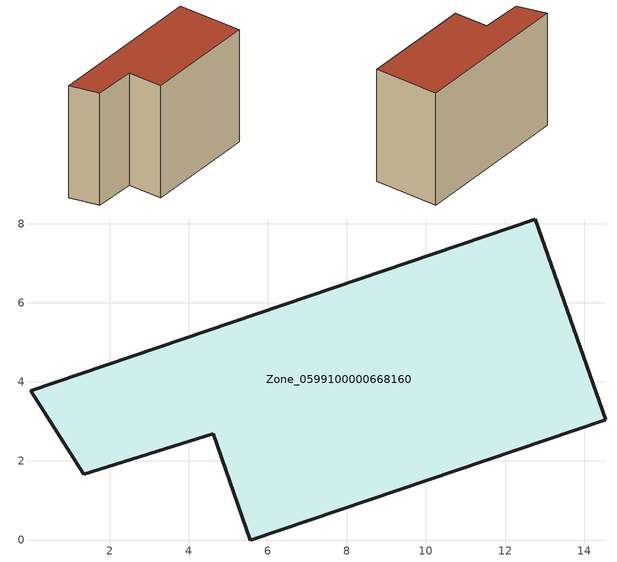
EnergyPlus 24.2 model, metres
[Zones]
Zone_0599100000668160
 floor ground (C_G): 0.01,3.77 12.77,8.12 14.54,3.04 5.55,0 4.62,2.69 1.34,1.67 z0
 wall outside (C_F): 5.55,0 14.54,3.04 12.77,8.12 0.01,3.77 1.34,1.67 4.62,2.69 5.55,0 z0:9.68
 roof outside (C_R): 12.77,8.12 0.01,3.77 1.34,1.67 4.62,2.69 5.55,0 14.54,3.04 z9.68
[BUILDING]
Pand.0599100000668160: North Axis=0; Terrain=City; Loads Convergence Tolerance Value=0.04; Temperature Convergence Tolerance Value=0.4; Solar Distribution=FullExterior; Maximum Number of Warmup Days=25; Minimum Number of Warmup Days=1
[Site:Location]
Rotterdam.The.Hague.AP_ZH_NLD Design_Conditions: Latitude=51.96; Longitude=4.45; Time Zone=1; Elevation=-4.5
[SITE:GROUNDTEMPERATURE:BUILDINGSURFACE]
18, 18, 18, 18, 18, 18, 18, 18, 18, 18, 18, 18
[MATERIAL] Thermal Absorptance=0.9; Solar Absorptance=0.7; Visible Absorptance=0.7
Name | Roughness | Thickness | Conductivity | Density | Specific Heat
G.TI.1946 | MediumSmooth | 0.15 | 1 | 540 | 1210
F.TI.1946 | Rough | 0.3 | 0.857143 | 1920 | 840
R.TI.1946 | MediumRough | 0.2 | 0.1 | 1500 | 1000
[CONSTRUCTION]
C_G: G.TI.1946
C_F: F.TI.1946
C_R: R.TI.1946
[ZONE]
Zone_0599100000668160: Type=1; Multiplier=1; Ceiling Height=Autocalculate; Volume=Autocalculate; Floor Area=autocalculate; Part of Total Floor Area=Yes
[ZONEINFILTRATION:DESIGNFLOWRATE]
Infil_Zone_0599100000668160: Zone or ZoneList or Space or SpaceList=Zone_0599100000668160; Schedule=AlwaysOn; Design Flow Rate Calculation Method=Flow/Area; Flow Rate per Floor Area=0.003; Constant Term Coefficient=1; Temperature Term Coefficient=0; Velocity Term Coefficient=0; Velocity Squared Term Coefficient=0
[HVACTEMPLATE:ZONE:IDEALLOADSAIRSYSTEM]
Zone_0599100000668160: Maximum Heating Supply Air Temperature=50; Minimum Cooling Supply Air Temperature=13; Maximum Heating Supply Air Humidity Ratio=0.0156; Minimum Cooling Supply Air Humidity Ratio=0.0077; Heating Limit=NoLimit; Cooling Limit=NoLimit; Dehumidification Control Type=ConstantSensibleHeatRatio; Cooling Sensible Heat Ratio=0.7; Dehumidification Setpoint=60; Humidification Control Type=None; Humidification Setpoint=30; Outdoor Air Method=None; Outdoor Air Flow Rate per Person=0.00944; Outdoor Air Flow Rate per Zone Floor Area=0; Outdoor Air Flow Rate per Zone=0; Demand Controlled Ventilation Type=None; Outdoor Air Economizer Type=NoEconomizer; Heat Recovery Type=None; Sensible Heat Recovery Effectiveness=0.7; Latent Heat Recovery Effectiveness=0.65
[ZONECONTROL:THERMOSTAT]
ThermostatControl_Zone_0599100000668160: Zone or ZoneList=Zone_0599100000668160; Control Type Schedule=DualSetpointControlType; Control 1=Thermostat_Zone_0599100000668160; Temperature Difference Between Cutout And Setpoint=0
[THERMOSTATSETPOINT:DUALSETPOINT]
Thermostat_Zone_0599100000668160: Heating Setpoint Temperature Schedule=HeatingSetpoint_Zone_0599100000668160; Cooling Setpoint Temperature Schedule=CoolingSetpoint_Zone_0599100000668160
[SCHEDULE:COMPACT]
HeatingSetpoint_Zone_0599100000668160: Through: 12/31, For: AllDays, Until: 24:00, 21
CoolingSetpoint_Zone_0599100000668160: Through: 12/31, For: AllDays, Until: 24:00, 24
DualSetpointControlType: Through: 12/31, For: AllDays, Until: 24:00, 4
AlwaysOn: Through: 12/31, For: AllDays, Until: 24:00, 1
